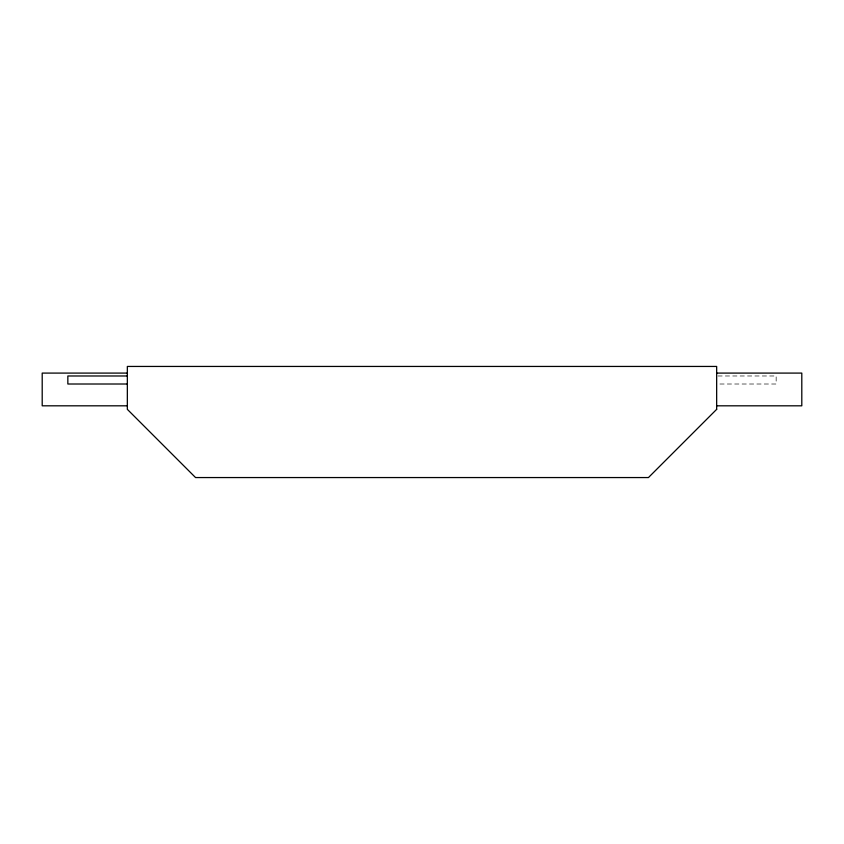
<?xml version="1.0" encoding="UTF-8"?>
<svg xmlns="http://www.w3.org/2000/svg" width="844" height="844" viewBox="0 0 844 844"><rect width="100%" height="100%" fill="white"/><g stroke="black" fill="none" stroke-linecap="round" stroke-linejoin="round"><path stroke-width="0.63" stroke-dasharray="4.22 3.17" d="M717.959 375.981L776.153 375.981L776.153 384.009L717.959 384.009"/><path stroke-width="1.27" d="M127.338 373.09L42.2 373.09L42.2 405.816L127.338 405.816M716.661 373.09L801.8 373.09L801.8 405.816L716.661 405.816M127.338 375.981L67.847 375.981L67.847 384.009L127.338 384.009M716.661 409.34L648.445 477.556L195.555 477.556L127.338 409.34L127.338 366.444L716.661 366.444L716.661 409.34"/></g></svg>
